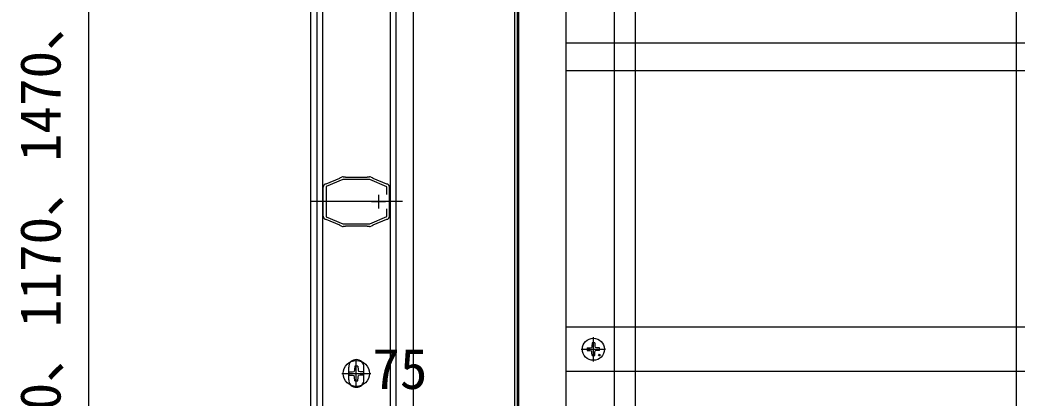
# Model space of a CAD drawing. Units: millimetres, scale not verified. Extents: x -875 to 875, y -1304 to 1296.
# Drawn here: x -425.8 to -66.2, y -856 to -719.6 of the extents above; entities that cross this region are included whole.
import ezdxf
from ezdxf.enums import TextEntityAlignment as Align

# ---------------------------------------------------------------- set-up
doc = ezdxf.new("R2010")
doc.units = ezdxf.units.MM
doc.header["$LTSCALE"] = 8
for name, color, linetype in [('0-2_YKK_11', 7, 'Continuous'), ('0-4_YKK_12', 2, 'Continuous'), ('0-5_YKK_13', 4, 'Continuous'), ('0-6_YKK_D', 6, 'Continuous')]:
    doc.layers.add(name, color=color, linetype=linetype)
doc.styles.add('ＭＳ ゴシック', font='')
doc.styles.get('ＭＳ ゴシック').set_extended_font_data('MS Gothic')

msp = doc.modelspace()

# ---------------------------------------------------------------- linework, layer by layer
at = {"layer": '0-2_YKK_11'}
for p, q in [((-296.494, -782.65), (-296.494, -787.65)), ((-298.994, -785.15), (-293.994, -785.15))]:
    msp.add_line(p, q, dxfattribs=at)
for points in [[(-315.712, -778.763), (-315.557, -778.747), (-315.42, -778.741), (-310.476, -776.662), (-310.373, -776.565), (-310.271, -776.467), (-309.794, -776.267)], [(-309.213, -776.15), (-308.695, -776.15), (-308.562, -776.2), (-308.43, -776.25), (-300.559, -776.25), (-300.427, -776.2), (-300.295, -776.15), (-299.777, -776.15)], [(-299.196, -776.267), (-298.719, -776.467), (-298.616, -776.565), (-298.514, -776.662), (-293.57, -778.741), (-293.433, -778.747), (-293.278, -778.762)], [(-316.395, -790.093), (-316.395, -780.207), (-316.442, -780.079), (-316.487, -779.93)], [(-293.495, -782.56), (-293.495, -779.748), (-299.677, -777.15), (-309.313, -777.15), (-315.395, -779.706), (-315.395, -790.594), (-309.314, -793.15), (-299.677, -793.15), (-293.495, -790.552), (-293.495, -787.74)], [(-292.502, -779.93), (-292.548, -780.079), (-292.595, -780.207), (-292.595, -790.093), (-292.548, -790.221), (-292.502, -790.37)], [(-316.487, -790.37), (-316.442, -790.222), (-316.395, -790.093)], [(-309.794, -794.033), (-310.271, -793.833), (-310.373, -793.735), (-310.476, -793.638), (-315.42, -791.559), (-315.557, -791.553), (-315.712, -791.538)], [(-299.777, -794.15), (-300.295, -794.15), (-300.427, -794.1), (-300.559, -794.05), (-308.43, -794.05), (-308.562, -794.1), (-308.695, -794.15), (-309.213, -794.15)], [(-293.278, -791.538), (-293.433, -791.553), (-293.57, -791.559), (-298.514, -793.638), (-298.616, -793.735), (-298.719, -793.833), (-299.196, -794.033)]]:
    msp.add_lwpolyline(points, dxfattribs=at)
for centre, start, end in [((-309.213, -777.65), 89.99998, 112.78771), ((-299.777, -777.65), 67.21234, 90.00008), ((-314.995, -780.08), 118.55565, 174.26079), ((-293.995, -780.08), 5.73914, 61.44347), ((-314.995, -790.22), 185.73925, 241.44438), ((-293.995, -790.22), 298.55592, 354.26083), ((-309.213, -792.65), 247.21255, 270.00006), ((-299.777, -792.65), 270, 292.78773)]:
    msp.add_arc(centre, 1.5, start, end, dxfattribs=at)
at = {"layer": '0-4_YKK_12'}
for p, q in [((-284, -310.95), (-284, -1105.45)), ((-321, -447.9), (-321, -1010.4)), ((-247.5, -447.9), (-247.5, -1010.4)), ((-246.5, -447.9), (-246.5, -1010.4)), ((-246, -448.4), (-246, -1011.9)), ((-211.5, -448.4), (-211.5, -1011.9)), ((-204, -447.9), (-204, -971.9)), ((-66.5, -1008.4), (-66.5, -456.4)), ((-318.695, -458.4), (-318.695, -1009.9)), ((-316.695, -458.4), (-316.695, -1009.9)), ((-292.295, -458.4), (-292.295, -1009.9)), ((-290.295, -458.4), (-290.295, -1009.9)), ((-287.794, -785.15), (-321.194, -785.15)), ((-307.245, -849.4), (-307.245, -844.9)), ((-301.745, -849.4), (-301.745, -844.9))]:
    msp.add_line(p, q, dxfattribs=at)
for centre, start, end in [((-304.495, -844.9), 0, 180), ((-304.495, -849.4), 180, 0)]:
    msp.add_arc(centre, 2.75, start, end, dxfattribs=at)
at = {"layer": '0-5_YKK_13'}
for p, q in [((-229, -447.899), (-229, -991.4)), ((-211.5, -727.9), (-229, -727.9)), ((-211.5, -737.9), (-229, -737.9)), ((-211.5, -830.4), (-229, -830.4)), ((-219, -842.8), (-219, -834)), ((-219.519, -837.263), (-219.62, -837.78)), ((-219.5, -836.155), (-219.519, -837.263)), ((-218.5, -836.155), (-218.481, -837.263)), ((-218.481, -837.263), (-218.38, -837.78)), ((-223.4, -838.4), (-214.6, -838.4)), ((-221.245, -837.9), (-220.137, -837.881)), ((-221.245, -838.9), (-220.137, -838.919)), ((-220.137, -837.881), (-219.62, -837.78)), ((-220.137, -838.919), (-219.62, -839.02)), ((-219.519, -839.537), (-219.62, -839.02)), ((-219.5, -840.645), (-219.519, -839.537)), ((-218.5, -840.645), (-218.481, -839.537)), ((-218.481, -839.537), (-218.38, -839.02)), ((-217.863, -837.881), (-218.38, -837.78)), ((-217.863, -838.919), (-218.38, -839.02)), ((-216.755, -837.9), (-217.863, -837.881)), ((-216.755, -838.9), (-217.863, -838.919)), ((-305.083, -844.508), (-305.106, -845.812)), ((-304.495, -852.329), (-304.495, -841.971)), ((-303.906, -844.508), (-303.884, -845.812)), ((-309.674, -847.15), (-299.316, -847.15)), ((-307.137, -846.561), (-305.833, -846.539)), ((-307.137, -847.739), (-305.833, -847.761)), ((-305.833, -846.539), (-305.224, -846.42)), ((-305.833, -847.761), (-305.224, -847.88)), ((-305.106, -845.812), (-305.224, -846.42)), ((-305.106, -848.488), (-305.224, -847.88)), ((-305.083, -849.792), (-305.106, -848.488)), ((-303.906, -849.792), (-303.884, -848.488)), ((-303.884, -845.812), (-303.765, -846.42)), ((-303.884, -848.488), (-303.765, -847.88)), ((-303.156, -846.539), (-303.765, -846.42)), ((-303.156, -847.761), (-303.765, -847.88)), ((-301.852, -846.561), (-303.156, -846.539)), ((-301.852, -847.739), (-303.156, -847.761)), ((-211.5, -846.4), (-229, -846.4))]:
    msp.add_line(p, q, dxfattribs=at)
for points in [[(161, -727.9), (143.5, -727.9), (-211.5, -727.9)], [(161, -737.9), (143.5, -737.9), (-211.5, -737.9)], [(161, -830.4), (143.5, -830.4), (-211.5, -830.4)], [(161, -846.4), (143.5, -846.4), (-211.5, -846.4)]]:
    msp.add_lwpolyline(points, dxfattribs=at)
for centre, radius in [((-219, -838.4), 4), ((-216.879, -840.521), 0.3), ((-304.495, -847.15), 4.708)]:
    msp.add_circle(centre, radius, dxfattribs=at)
for centre, radius, start, end in [((-219, -838.4), 2.3, 77.44414, 102.55586), ((-219, -838.4), 2.3, 167.44414, 192.55586), ((-219, -838.4), 2.3, 257.44414, 282.55586), ((-219, -838.4), 2.3, 347.44414, 12.55586), ((-304.495, -847.15), 2.707, 77.44414, 102.55586), ((-304.495, -847.15), 2.707, 167.44414, 192.55586), ((-304.495, -847.15), 2.707, 347.44414, 12.55586), ((-304.495, -847.15), 2.707, 257.44414, 282.55586)]:
    msp.add_arc(centre, radius, start, end, dxfattribs=at)
at = {"layer": '0-6_YKK_D'}
msp.add_line((-401, -1030.4), (-401, -465.4), dxfattribs=at)

# ---------------------------------------------------------------- texts
at = {"layer": '0-6_YKK_D', "style": 'ＭＳ ゴシック'}
msp.add_text('D＝870、1170、1470、1770', height=14.66, rotation=90, dxfattribs=at).set_placement((-406.727, -910.4), align=Align.BOTTOM_LEFT)
msp.add_text('75', height=14.66, dxfattribs=at).set_placement((-298.773, -857.15), align=Align.BOTTOM_LEFT)

doc.saveas('drawing.dxf')
